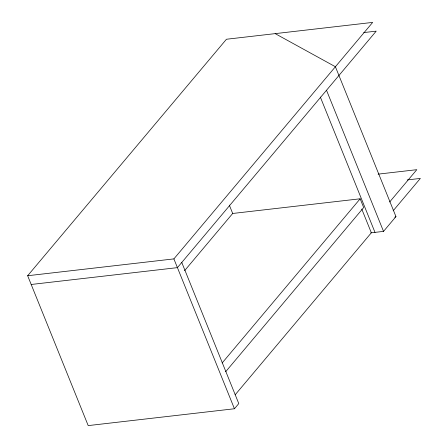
<?xml version="1.0" encoding="UTF-8"?>
<svg xmlns="http://www.w3.org/2000/svg" width="448" height="448" viewBox="0 0 448 448"><rect width="100%" height="100%" fill="white"/><g stroke="black" fill="none" stroke-linecap="round" stroke-linejoin="round"><path stroke-width="0.67" d="M27.653 275.733L226.442 39.245L372.674 22.4L173.891 258.894L27.653 275.733L88.2 425.6L234.438 408.755L238.784 403.581L181.77 262.461M184.587 270.693L232.686 213.472L360.158 198.789L363.686 207.53L225.686 371.706M222.158 362.964L360.158 198.789M389.631 202.02L416.814 169.68L378.073 174.143M235.138 394.828L371.342 232.792L361.766 209.093M393.165 210.762L420.347 178.422L407.204 179.934M370.849 232.848L383.527 231.386L395.954 216.608L335.406 66.741L275.184 33.628M394.806 217.235L395.954 216.608M363.731 32.581L376.208 31.142L177.419 267.635L31.186 284.48M326.514 90.266L383.527 231.386M320.337 97.076L374.998 232.372M229.309 205.117L232.714 213.528M173.891 258.894L234.438 408.755"/></g></svg>
